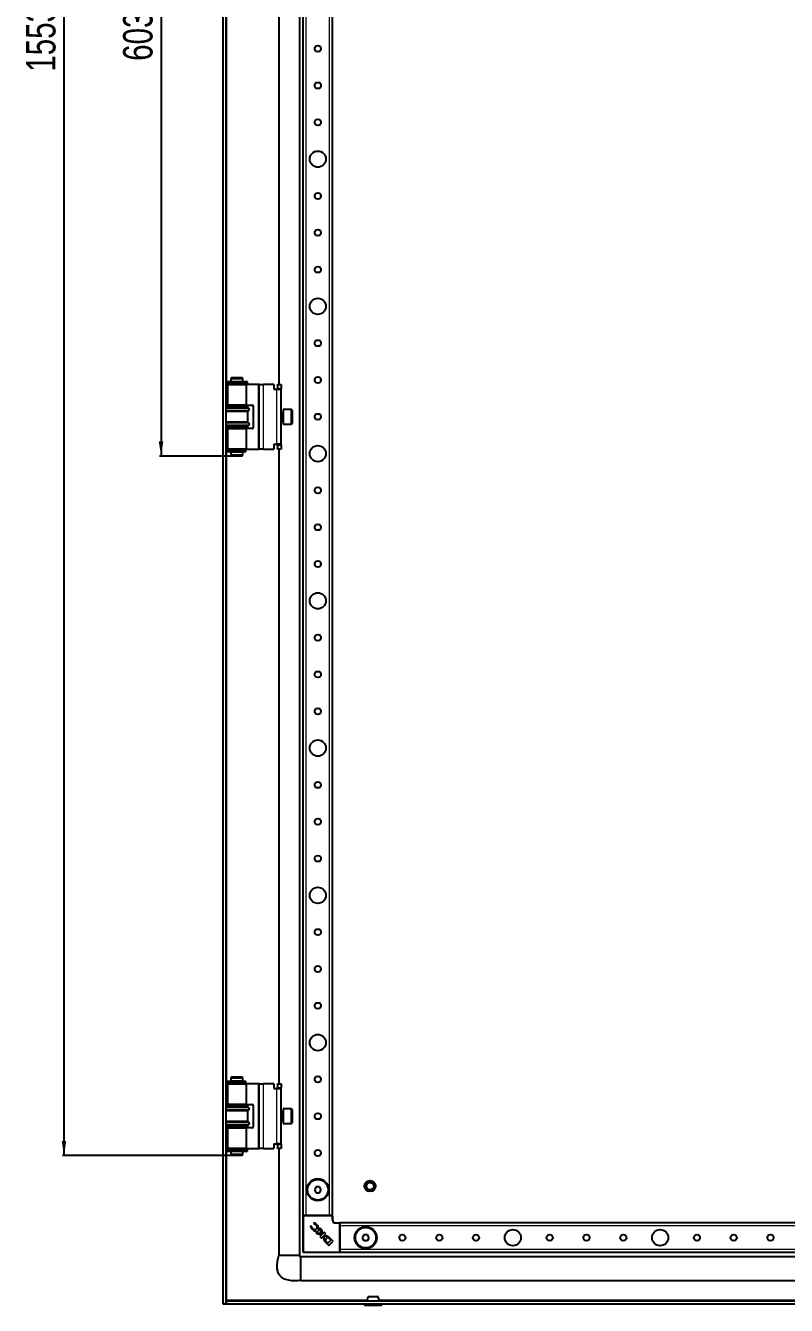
# Model space of a CAD drawing. Header units: millimetres. Extents: x -598 to 1638, y -1011 to 1043.
# Drawn here: x 578 to 1095, y -870 to -1 of the extents above; entities that cross this region are included whole.
import ezdxf

# ---------------------------------------------------------------- set-up
doc = ezdxf.new("R2010")
doc.units = ezdxf.units.MM
doc.layers.add('FORMAT', color=7, linetype='Continuous')
doc.styles.add('SLDTEXTSTYLE0', font='TXT', dxfattribs={"width": 0.75})
doc.dimstyles.new('SLDDIMSTYLE0', dxfattribs={"dimtxt": 20, "dimasz": 10, "dimexe": 0, "dimexo": 0.0625, "dimgap": 5, "dimtad": 2, "dimdec": 1, "dimrnd": 1e-09, "dimzin": 12, "dimdsep": 46, "dimtxsty": 'SLDTEXTSTYLE0', "dimsah": 1, "dimcen": 0.09, "dimadec": 0, "dimazin": 3, "dimtfac": 1, "dimtofl": 0, "dimtmove": 0, "dimatfit": 3, "dimfxl": 0, "dimfrac": 2, "dimtolj": 1, "dimtzin": 12, "dimarcsym": 0})

# ---------------------------------------------------------------- blocks, each defined once
blk = doc.blocks.new('_D_7')
at = {"layer": 'FORMAT'}
for p, q in [((718.31, 784.92), (603.31, 784.92)), ((604.31, 784.92), (604.31, -768.58)), ((718.31, -768.58), (603.31, -768.58))]:
    blk.add_line(p, q, dxfattribs=at)
for points in [[(604.31, 784.92), (602.77, 774.92), (605.85, 774.92)], [(604.31, -768.58), (605.85, -758.58), (602.77, -758.58)]]:
    blk.add_solid(points, dxfattribs=at)
at = {"layer": 'FORMAT', "insert": (578.53, -32.47), "char_height": 20, "attachment_point": 1, "rotation": 90, "style": 'SLDTEXTSTYLE0'}
blk.add_mtext('1553,5', dxfattribs=at)
blk = doc.blocks.new('_D_9')
at = {"layer": 'FORMAT'}
for p, q in [((718.31, 309.92), (669.24, 309.92)), ((670.24, 309.92), (670.24, -293.58)), ((718.31, -293.58), (669.24, -293.58))]:
    blk.add_line(p, q, dxfattribs=at)
for points in [[(670.24, 309.92), (668.7, 299.92), (671.77, 299.92)], [(670.24, -293.58), (671.77, -283.58), (668.7, -283.58)]]:
    blk.add_solid(points, dxfattribs=at)
at = {"layer": 'FORMAT', "insert": (644.45, -25.08), "char_height": 20, "attachment_point": 1, "rotation": 90, "style": 'SLDTEXTSTYLE0'}
blk.add_mtext('603,5', dxfattribs=at)

msp = doc.modelspace()

# ---------------------------------------------------------------- linework, layer by layer
at = {"color": 7, "linetype": 'Continuous', "lineweight": 25}
for p, q in [((712.24, 885.67), (712.24, -869.33)), ((714.24, 885.67), (714.24, -869.33)), ((764.24, 852.67), (764.24, -836.33)), ((766.74, -809.33), (766.74, 825.67)), ((786.74, -809.33), (786.74, 825.67)), ((750.24, 261.17), (750.24, -244.83)), ((714.59, -243.13), (714.59, -244.03)), ((728.89, -243.13), (714.59, -243.13)), ((718.32, -240.08), (717.74, -241.08)), ((717.74, -241.08), (717.74, -243.08)), ((725.74, -241.08), (717.74, -241.08)), ((717.74, -243.08), (725.74, -243.08)), ((718.24, -243.08), (718.24, -243.13)), ((718.32, -240.08), (725.16, -240.08)), ((725.74, -241.08), (725.16, -240.08)), ((725.24, -243.13), (725.24, -243.08)), ((725.74, -243.08), (725.74, -241.08)), ((728.89, -244.03), (728.89, -243.13)), ((728.89, -244.03), (714.59, -244.03)), ((715.29, -244.83), (715.29, -258.83)), ((715.29, -244.83), (728.19, -244.83)), ((717.74, -244.08), (717.74, -244.83)), ((717.74, -244.08), (725.74, -244.08)), ((718.24, -244.03), (718.24, -244.08)), ((725.24, -244.08), (725.24, -244.03)), ((725.74, -244.83), (725.74, -244.08)), ((728.19, -258.83), (728.19, -244.83)), ((736.29, -244.83), (728.19, -244.83)), ((736.79, -244.83), (736.29, -244.83)), ((736.79, -244.83), (739.79, -244.83)), ((736.79, -288.83), (736.79, -244.83)), ((746.79, -244.83), (739.79, -244.83)), ((746.79, -244.83), (746.79, -248.13)), ((746.79, -248.13), (748.79, -248.13)), ((748.79, -248.13), (751.79, -248.13)), ((749.29, -244.83), (751.79, -244.83)), ((749.29, -245.33), (749.29, -244.83)), ((749.29, -245.33), (749.29, -247.33)), ((749.29, -247.83), (749.29, -247.33)), ((751.79, -247.83), (749.29, -247.83)), ((749.29, -247.83), (749.29, -248.13)), ((751.79, -244.83), (751.79, -245.33)), ((751.79, -245.33), (751.79, -247.33)), ((751.79, -247.33), (751.79, -247.83)), ((751.79, -248.13), (751.79, -247.83)), ((751.79, -285.53), (751.79, -248.13)), ((714.24, -259.83), (729.24, -259.83)), ((729.24, -260.43), (714.24, -260.43)), ((728.19, -258.83), (715.29, -258.83)), ((717.74, -258.83), (717.74, -259.83)), ((725.74, -259.83), (725.74, -258.83)), ((728.19, -258.83), (732.29, -258.83)), ((729.24, -260.43), (729.24, -259.83)), ((729.94, -261.12), (729.24, -260.43)), ((732.79, -259.33), (732.79, -274.33)), ((729.24, -263.23), (714.24, -263.23)), ((729.24, -263.23), (729.94, -262.55)), ((729.24, -270.43), (729.24, -263.23)), ((753.04, -263.83), (751.79, -263.83)), ((758.69, -261.83), (753.29, -261.83)), ((753.29, -261.83), (753.29, -271.15)), ((759.29, -262.43), (759.29, -270.63)), ((729.24, -270.43), (714.24, -270.43)), ((729.24, -273.23), (714.24, -273.23)), ((714.24, -273.83), (729.24, -273.83)), ((715.29, -274.83), (715.29, -288.83)), ((715.29, -274.83), (728.19, -274.83)), ((717.74, -273.83), (717.74, -274.83)), ((725.74, -274.83), (725.74, -273.83)), ((728.19, -288.83), (728.19, -274.83)), ((732.29, -274.83), (728.19, -274.83)), ((729.94, -271.12), (729.24, -270.43)), ((729.24, -273.23), (729.94, -272.54)), ((729.24, -273.83), (729.24, -273.23)), ((751.79, -269.83), (753.04, -269.83)), ((753.29, -271.15), (753.29, -271.83)), ((753.29, -271.83), (758.69, -271.83)), ((759.29, -270.63), (759.29, -271.23)), ((746.79, -285.53), (748.79, -285.53)), ((746.79, -285.53), (746.79, -288.83)), ((751.79, -285.53), (748.79, -285.53)), ((749.29, -285.53), (749.29, -285.83)), ((749.29, -285.83), (751.79, -285.83)), ((749.29, -286.33), (749.29, -285.83)), ((749.29, -286.33), (749.29, -288.33)), ((751.79, -285.83), (751.79, -285.53)), ((751.79, -285.83), (751.79, -286.33)), ((751.79, -286.33), (751.79, -288.33)), ((714.59, -289.63), (714.59, -290.53)), ((727.48, -289.63), (714.59, -289.63)), ((727.48, -290.53), (714.59, -290.53)), ((728.19, -288.83), (715.29, -288.83)), ((717.74, -288.83), (717.74, -289.58)), ((717.74, -289.58), (725.74, -289.58)), ((717.74, -290.58), (717.74, -292.58)), ((717.74, -290.58), (725.74, -290.58)), ((717.74, -292.58), (718.32, -293.58)), ((717.74, -292.58), (722.5, -292.58)), ((718.24, -289.58), (718.24, -289.63)), ((718.24, -290.53), (718.24, -290.58)), ((722.39, -293.58), (718.32, -293.58)), ((725.16, -293.58), (722.39, -293.58)), ((722.5, -292.58), (725.74, -292.58)), ((725.16, -293.58), (725.74, -292.58)), ((725.24, -289.63), (725.24, -289.58)), ((725.24, -290.58), (725.24, -290.53)), ((725.74, -289.58), (725.74, -288.83)), ((725.74, -292.58), (725.74, -290.58)), ((727.57, -289.63), (727.48, -289.63)), ((727.57, -290.53), (727.48, -290.53)), ((727.57, -290.53), (727.57, -289.63)), ((727.78, -289.63), (727.57, -289.63)), ((727.78, -290.53), (727.57, -290.53)), ((727.78, -290.53), (727.78, -289.63)), ((728.19, -288.83), (736.29, -288.83)), ((736.29, -288.83), (736.79, -288.83)), ((739.79, -288.83), (736.79, -288.83)), ((739.79, -288.83), (746.79, -288.83)), ((749.29, -288.83), (749.29, -288.33)), ((751.79, -288.83), (749.29, -288.83)), ((750.24, -288.83), (750.24, -719.83)), ((751.79, -288.33), (751.79, -288.83)), ((714.59, -718.13), (714.59, -719.03)), ((714.59, -718.13), (727.48, -718.13)), ((714.59, -719.03), (727.48, -719.03)), ((715.29, -719.83), (715.29, -733.83)), ((715.29, -719.83), (728.19, -719.83)), ((718.32, -715.08), (717.74, -716.08)), ((717.74, -716.08), (717.74, -718.08)), ((725.74, -716.08), (717.74, -716.08)), ((722.5, -718.08), (717.74, -718.08)), ((717.74, -719.08), (717.74, -719.83)), ((722.5, -719.08), (717.74, -719.08)), ((718.24, -718.08), (718.24, -718.13)), ((718.24, -719.03), (718.24, -719.08)), ((718.32, -715.08), (725.16, -715.08)), ((725.74, -718.08), (722.5, -718.08)), ((725.74, -719.08), (722.5, -719.08)), ((725.74, -716.08), (725.16, -715.08)), ((725.24, -718.13), (725.24, -718.08)), ((725.24, -719.08), (725.24, -719.03)), ((725.74, -718.08), (725.74, -716.08)), ((725.74, -719.83), (725.74, -719.08)), ((727.48, -718.13), (727.57, -718.13)), ((727.48, -719.03), (727.57, -719.03)), ((727.57, -719.03), (727.57, -718.13)), ((727.57, -718.13), (727.78, -718.13)), ((727.57, -719.03), (727.78, -719.03)), ((727.78, -719.03), (727.78, -718.13)), ((728.19, -733.83), (728.19, -719.83)), ((736.29, -719.83), (728.19, -719.83)), ((736.79, -719.83), (736.29, -719.83)), ((736.79, -719.83), (739.79, -719.83)), ((736.79, -763.83), (736.79, -719.83)), ((746.79, -719.83), (739.79, -719.83)), ((746.79, -719.83), (746.79, -723.13)), ((749.29, -719.83), (751.79, -719.83)), ((749.29, -720.33), (749.29, -719.83)), ((749.29, -720.33), (749.29, -722.33)), ((751.79, -719.83), (751.79, -720.33)), ((751.79, -720.33), (751.79, -722.33)), ((746.79, -723.13), (748.79, -723.13)), ((748.79, -723.13), (751.79, -723.13)), ((749.29, -722.83), (749.29, -722.33)), ((751.79, -722.83), (749.29, -722.83)), ((749.29, -722.83), (749.29, -723.13)), ((751.79, -722.33), (751.79, -722.83)), ((751.79, -723.13), (751.79, -722.83)), ((751.79, -760.53), (751.79, -723.13)), ((714.24, -734.83), (729.24, -734.83)), ((729.24, -735.43), (714.24, -735.43)), ((729.24, -738.23), (714.24, -738.23)), ((728.19, -733.83), (715.29, -733.83)), ((717.74, -733.83), (717.74, -734.83)), ((725.74, -734.83), (725.74, -733.83)), ((728.19, -733.83), (732.29, -733.83)), ((729.24, -735.43), (729.24, -734.83)), ((729.94, -736.12), (729.24, -735.43)), ((729.24, -738.23), (729.94, -737.55)), ((729.24, -745.43), (729.24, -738.23)), ((732.79, -734.33), (732.79, -749.33)), ((758.69, -736.83), (753.29, -736.83)), ((753.29, -736.83), (753.29, -746.83)), ((759.29, -737.43), (759.29, -746.23)), ((729.24, -745.43), (714.24, -745.43)), ((729.94, -746.12), (729.24, -745.43)), ((753.04, -738.83), (751.79, -738.83)), ((751.79, -744.83), (753.04, -744.83)), ((753.29, -746.83), (758.69, -746.83)), ((729.24, -748.23), (714.24, -748.23)), ((714.24, -748.83), (729.24, -748.83)), ((715.29, -749.83), (715.29, -763.83)), ((715.29, -749.83), (728.19, -749.83)), ((717.74, -748.83), (717.74, -749.83)), ((725.74, -749.83), (725.74, -748.83)), ((728.19, -763.83), (728.19, -749.83)), ((732.29, -749.83), (728.19, -749.83)), ((729.24, -748.23), (729.94, -747.54)), ((729.24, -748.83), (729.24, -748.23)), ((714.59, -764.63), (714.59, -765.53)), ((714.59, -764.63), (728.89, -764.63)), ((728.19, -763.83), (715.29, -763.83)), ((717.74, -763.83), (717.74, -764.58)), ((722.5, -764.58), (717.74, -764.58)), ((718.24, -764.58), (718.24, -764.63)), ((725.74, -764.58), (722.5, -764.58)), ((725.24, -764.63), (725.24, -764.58)), ((725.74, -764.58), (725.74, -763.83)), ((728.19, -763.83), (736.29, -763.83)), ((728.89, -765.53), (728.89, -764.63)), ((736.29, -763.83), (736.79, -763.83)), ((739.79, -763.83), (736.79, -763.83)), ((739.79, -763.83), (746.79, -763.83)), ((746.79, -760.53), (748.79, -760.53)), ((746.79, -760.53), (746.79, -763.83)), ((751.79, -760.53), (748.79, -760.53)), ((749.29, -760.53), (749.29, -760.83)), ((749.29, -760.83), (751.79, -760.83)), ((749.29, -761.33), (749.29, -760.83)), ((749.29, -761.33), (749.29, -763.33)), ((749.29, -763.83), (749.29, -763.33)), ((751.79, -763.83), (749.29, -763.83)), ((750.24, -763.83), (750.24, -836.33)), ((751.79, -760.83), (751.79, -760.53)), ((751.79, -760.83), (751.79, -761.33)), ((751.79, -761.33), (751.79, -763.33)), ((751.79, -763.33), (751.79, -763.83)), ((714.59, -765.53), (728.89, -765.53)), ((717.74, -765.58), (717.74, -767.58)), ((722.5, -765.58), (717.74, -765.58)), ((717.74, -767.58), (718.32, -768.58)), ((717.74, -767.58), (722.5, -767.58)), ((718.24, -765.53), (718.24, -765.58)), ((722.39, -768.58), (718.32, -768.58)), ((725.16, -768.58), (722.39, -768.58)), ((725.74, -765.58), (722.5, -765.58)), ((722.5, -767.58), (725.74, -767.58)), ((725.16, -768.58), (725.74, -767.58)), ((725.24, -765.58), (725.24, -765.53)), ((725.74, -767.58), (725.74, -765.58)), ((775.59, -789.83), (774.43, -791.83)), ((777.9, -789.83), (775.59, -789.83)), ((779.05, -791.83), (777.9, -789.83)), ((774.43, -791.83), (775.59, -793.83)), ((775.59, -793.83), (777.9, -793.83)), ((777.9, -793.83), (779.05, -791.83)), ((767.04, -809.33), (766.74, -809.33)), ((766.74, -834.03), (766.74, -809.63)), ((767.04, -809.33), (767.69, -809.33)), ((768.74, -809.33), (767.69, -809.33)), ((784.74, -809.33), (768.74, -809.33)), ((772.29, -816.39), (771.6, -816.73)), ((772.42, -816.53), (772.29, -816.39)), ((774.37, -814.33), (773.86, -814.58)), ((773.86, -814.58), (773.97, -814.69)), ((785.79, -809.33), (784.74, -809.33)), ((785.79, -809.33), (786.44, -809.33)), ((786.74, -809.33), (786.44, -809.33)), ((786.74, -809.63), (786.74, -812.33)), ((788.74, -814.33), (791.44, -814.33)), ((1371.74, -814.33), (791.74, -814.33)), ((791.74, -814.33), (791.74, -814.63)), ((791.74, -814.63), (791.74, -815.28)), ((791.74, -815.28), (791.74, -816.33)), ((791.74, -816.33), (791.74, -832.33)), ((775.41, -820.96), (776.21, -821.76)), ((778.51, -821.43), (775.41, -820.96)), ((776.21, -821.76), (779.47, -822.24)), ((779.47, -822.24), (778.08, -823.63)), ((778.08, -823.63), (779.13, -824.68)), ((778.33, -817.96), (778.51, -821.43)), ((779.61, -819.25), (778.33, -817.96)), ((779.13, -824.68), (782.09, -821.72)), ((779.79, -821.91), (779.61, -819.25)), ((781.03, -820.66), (779.79, -821.91)), ((782.09, -821.72), (781.03, -820.66)), ((785.61, -825.98), (784.93, -825.32)), ((785.2, -824.84), (785.19, -824.82)), ((787.09, -826.72), (785.2, -824.84)), ((808.09, -822.33), (806.93, -824.33)), ((806.93, -824.33), (808.09, -826.33)), ((810.4, -822.33), (808.09, -822.33)), ((811.55, -824.33), (810.4, -822.33)), ((810.4, -826.33), (811.55, -824.33)), ((791.44, -834.33), (767.04, -834.33)), ((782.14, -827.69), (784.13, -829.68)), ((782.69, -827.44), (783.43, -828.16)), ((783.43, -828.16), (785.61, -825.98)), ((784.13, -829.68), (787.09, -826.72)), ((791.74, -832.33), (791.74, -833.38)), ((791.74, -833.38), (791.74, -834.03)), ((791.74, -834.03), (791.74, -834.33)), ((1371.74, -834.33), (791.74, -834.33)), ((808.09, -826.33), (810.4, -826.33)), ((1371.74, -837.33), (765.24, -837.33)), ((765.24, -853.33), (1453.24, -853.33)), ((714.54, -867.33), (1503.94, -867.33)), ((714.54, -867.33), (714.54, -869.33)), ((714.64, -867.33), (714.84, -866.73)), ((712.24, -869.33), (714.24, -869.33)), ((714.54, -869.33), (1503.94, -869.33)), ((808.49, -869.33), (808.49, -870.08)), ((811.23, -870.33), (808.74, -870.33)), ((819.74, -870.33), (811.23, -870.33)), ((819.99, -870.08), (819.99, -869.33))]:
    msp.add_line(p, q, dxfattribs=at)
at = {"color": 8, "linetype": 'Continuous', "lineweight": 18}
for p, q in [((768.74, -809.33), (768.74, 825.67)), ((784.74, -809.33), (784.74, 825.67)), ((714.84, -243.13), (714.84, 259.47)), ((714.84, -259.83), (714.84, -244.03)), ((736.29, -244.83), (736.29, -288.83)), ((739.79, -288.83), (739.79, -244.83)), ((748.79, -285.53), (748.79, -248.13)), ((751.79, -245.33), (749.29, -245.33)), ((749.29, -247.33), (751.79, -247.33)), ((729.94, -261.12), (714.24, -261.12)), ((729.94, -262.55), (714.24, -262.55)), ((753.04, -269.83), (753.04, -263.83)), ((758.69, -271.15), (758.69, -261.83)), ((729.94, -271.12), (714.24, -271.12)), ((729.94, -272.54), (714.24, -272.54)), ((714.84, -289.63), (714.84, -273.83)), ((758.69, -271.83), (758.69, -271.15)), ((751.79, -286.33), (749.29, -286.33)), ((714.84, -718.13), (714.84, -290.53)), ((727.48, -290.53), (727.48, -289.63)), ((749.29, -288.33), (751.79, -288.33)), ((714.84, -734.83), (714.84, -719.03)), ((727.48, -718.13), (727.48, -719.03)), ((736.29, -719.83), (736.29, -763.83)), ((739.79, -763.83), (739.79, -719.83)), ((751.79, -720.33), (749.29, -720.33)), ((748.79, -760.53), (748.79, -723.13)), ((749.29, -722.33), (751.79, -722.33)), ((729.94, -736.12), (714.24, -736.12)), ((729.94, -737.55), (714.24, -737.55)), ((758.69, -746.83), (758.69, -736.83)), ((729.94, -746.12), (714.24, -746.12)), ((753.04, -739.24), (753.04, -738.83)), ((753.04, -744.83), (753.04, -739.24)), ((729.94, -747.54), (714.24, -747.54)), ((714.84, -764.63), (714.84, -748.83)), ((751.79, -761.33), (749.29, -761.33)), ((749.29, -763.33), (751.79, -763.33)), ((714.84, -866.73), (714.84, -765.53)), ((766.74, -809.63), (767.04, -809.63)), ((767.04, -809.33), (767.04, -809.63)), ((767.04, -809.63), (767.04, -834.03)), ((786.44, -809.63), (767.04, -809.63)), ((786.44, -809.33), (786.44, -809.63)), ((786.44, -812.33), (786.44, -809.63)), ((786.44, -809.63), (786.74, -809.63)), ((786.74, -812.33), (786.44, -812.33)), ((788.74, -814.33), (788.74, -814.63)), ((791.44, -814.63), (788.74, -814.63)), ((791.44, -814.33), (791.44, -814.63)), ((791.44, -834.03), (791.44, -814.63)), ((791.44, -814.63), (791.74, -814.63)), ((1371.74, -816.33), (791.74, -816.33)), ((767.04, -834.03), (766.74, -834.03)), ((767.04, -834.03), (791.44, -834.03)), ((767.04, -834.03), (767.04, -834.33)), ((791.44, -834.03), (791.44, -834.33)), ((791.44, -834.03), (791.74, -834.03)), ((1371.74, -832.33), (791.74, -832.33)), ((810.27, -866.73), (714.84, -866.73)), ((1400.27, -866.73), (818.21, -866.73)), ((808.49, -870.08), (811.1, -870.08)), ((811.1, -870.08), (819.99, -870.08))]:
    msp.add_line(p, q, dxfattribs=at)
at = {"color": 7, "linetype": 'Continuous', "lineweight": 25}
for centre, radius in [((776.74, -16.83), 2.1), ((776.74, -41.83), 2.1), ((776.74, -66.83), 2.1), ((776.74, -91.83), 5.5), ((776.74, -116.83), 2.1), ((776.74, -141.83), 2.1), ((776.74, -166.83), 2.1), ((776.74, -191.83), 5.5), ((776.74, -216.83), 2.1), ((776.74, -241.83), 2.1), ((776.74, -266.83), 2.1), ((776.74, -291.83), 5.5), ((776.74, -316.83), 2.1), ((776.74, -341.83), 2.1), ((776.74, -366.83), 2.1), ((776.74, -391.83), 5.5), ((776.74, -416.83), 2.1), ((776.74, -441.83), 2.1), ((776.74, -466.83), 2.1), ((776.74, -491.83), 5.5), ((776.74, -516.83), 2.1), ((776.74, -541.83), 2.1), ((776.74, -566.83), 2.1), ((776.74, -591.83), 5.5), ((776.74, -616.83), 2.1), ((776.74, -641.83), 2.1), ((776.74, -666.83), 2.1), ((776.74, -691.83), 5.5), ((776.74, -716.83), 2.1), ((776.74, -741.83), 2.1), ((776.74, -766.83), 2.1), ((776.74, -791.83), 7.5), ((776.74, -791.83), 7), ((812.24, -789.33), 3.75), ((812.24, -789.33), 3), ((812.24, -789.33), 2.5), ((809.24, -824.33), 7.5), ((809.24, -824.33), 7), ((834.24, -824.33), 2.1), ((859.24, -824.33), 2.1), ((884.24, -824.33), 2.1), ((909.24, -824.33), 5.5), ((934.24, -824.33), 2.1), ((959.24, -824.33), 2.1), ((984.24, -824.33), 2.1), ((1009.24, -824.33), 5.5), ((1034.24, -824.33), 2.1), ((1059.24, -824.33), 2.1), ((1084.24, -824.33), 2.1)]:
    msp.add_circle(centre, radius, dxfattribs=at)
for centre, radius, start, end in [((732.29, -259.33), 0.5, 0, 90), ((729.24, -261.83), 1, 314.427, 45.573), ((753.04, -263.58), 0.25, 270, 360), ((758.69, -262.43), 0.6, 0, 90), ((729.24, -271.83), 1, 314.427, 45.573), ((732.29, -274.33), 0.5, 270, 0), ((753.04, -270.08), 0.25, 0, 90), ((758.69, -271.23), 0.6, 270, 360), ((729.24, -736.83), 1, 314.427, 45.573), ((732.29, -734.33), 0.5, 0, 90), ((753.04, -738.58), 0.25, 270, 360), ((758.69, -737.43), 0.6, 0, 90), ((729.24, -746.83), 1, 314.427, 45.573), ((753.04, -745.08), 0.25, 0, 90), ((758.69, -746.23), 0.6, 270, 360), ((732.29, -749.33), 0.5, 270, 0), ((767.04, -809.63), 0.3, 90, 180), ((774.34, -817.26), 1.94, 323.30966, 52.34638), ((786.44, -809.63), 0.3, 0, 90), ((788.74, -812.33), 2, 180, 270), ((791.44, -814.63), 0.3, 0, 90), ((774.74, -816.82), 1.97, 218.45405, 305.887), ((767.04, -834.03), 0.3, 180, 270), ((785.35, -824.03), 4.87, 200.34448, 228.77765), ((787.16, -823.26), 6.12, 216.98881, 223.07444), ((791.44, -834.03), 0.3, 270, 0), ((811.13, -864.83), 0.5, 89.96367, 164.83397), ((817.35, -864.83), 0.5, 15.24646, 90.04596), ((808.74, -870.08), 0.25, 180, 270), ((819.74, -870.08), 0.25, 270, 0)]:
    msp.add_arc(centre, radius, start, end, dxfattribs=at)
at = {"color": 8, "linetype": 'Continuous', "lineweight": 18}
msp.add_arc((788.74, -812.33), 2.3, 180, 270, dxfattribs=at)
at = {"color": 7, "linetype": 'Continuous', "lineweight": 25}
for points, knots in [([(771.6, -816.73), (771.78, -817.07), (772.12, -817.7), (772.61, -818.22), (772.83, -818.46)], [0, 0, 0, 0, 0.5368, 1, 1, 1, 1]), ([(773.19, -818.05), (772.98, -817.79), (772.6, -817.34), (772.48, -816.77), (772.42, -816.53)], [0, 0, 0, 0, 0.579608, 1, 1, 1, 1]), ([(773.97, -814.69), (774.28, -814.83), (774.85, -815.1), (775.31, -815.53), (775.52, -815.72)], [0, 0, 0, 0, 0.547643, 1, 1, 1, 1]), ([(775.88, -815.44), (775.61, -815.19), (775.15, -814.76), (774.6, -814.46), (774.37, -814.33)], [0, 0, 0, 0, 0.577653, 1, 1, 1, 1]), ([(777, -819.67), (777.14, -819.5), (777.42, -819.17), (777.59, -818.47), (777.46, -817.6), (776.89, -816.52), (776.25, -815.83), (775.88, -815.44)], [0, 0, 0, 0, 0.130532, 0.266031, 0.423997, 0.666819, 1, 1, 1, 1]), ([(772.83, -818.46), (773.21, -818.79), (773.9, -819.41), (775.07, -819.96), (776.01, -820.1), (776.66, -819.94), (776.89, -819.76), (777, -819.67)], [0, 0, 0, 0, 0.315674, 0.58952, 0.813199, 0.909026, 1, 1, 1, 1]), ([(783.86, -823.68), (783.65, -823.57), (783.26, -823.37), (782.63, -823.25), (782.04, -823.29), (781.5, -823.49), (781.07, -823.85), (780.77, -824.36), (780.66, -825.02), (780.74, -825.48), (780.79, -825.72)], [0, 0, 0, 0, 0.138091, 0.265455, 0.384013, 0.496103, 0.605759, 0.71979, 0.847662, 1, 1, 1, 1]), ([(782.36, -824.95), (782.27, -825.05), (782.1, -825.22), (781.92, -825.5), (781.83, -825.77), (781.83, -826.1), (781.98, -826.5), (782.17, -826.78), (782.27, -826.94)], [0, 0, 0, 0, 0.176808, 0.319231, 0.43938, 0.552395, 0.749205, 1, 1, 1, 1]), ([(784.93, -825.32), (784.73, -825.13), (784.37, -824.78), (783.83, -824.46), (783.38, -824.39), (783.04, -824.46), (782.68, -824.65), (782.47, -824.85), (782.36, -824.95)], [0, 0, 0, 0, 0.274676, 0.503042, 0.607381, 0.716579, 0.843412, 1, 1, 1, 1]), ([(784.7, -824.36), (784.55, -824.22), (784.28, -823.98), (783.99, -823.77), (783.86, -823.68)], [0, 0, 0, 0, 0.55183, 1, 1, 1, 1]), ([(785.19, -824.82), (785.11, -824.74), (784.95, -824.59), (784.78, -824.44), (784.7, -824.36)], [0, 0, 0, 0, 0.486421, 1, 1, 1, 1]), ([(765.24, -853.33), (763.51, -853.5), (760.37, -853.8), (756.05, -853.29), (752.61, -851.86), (750.4, -849.54), (749.32, -846.78), (749, -843.73), (749.29, -840.17), (749.91, -837.68), (750.24, -836.33)], [0, 0, 0, 0, 0.176713, 0.320911, 0.440308, 0.54837, 0.6374, 0.738878, 0.858543, 1, 1, 1, 1]), ([(764.13, -836.33), (764.1, -836.33), (764.01, -836.33), (763.56, -836.33), (763.26, -836.33)], [0, 0, 0, 0, 0.350861, 1, 1, 1, 1]), ([(765.24, -837.49), (765.14, -837.48), (765, -837.46), (764.85, -837.39), (764.76, -837.34), (764.71, -837.27), (764.67, -837.2), (764.64, -837.13), (764.57, -836.95), (764.4, -836.87), (764.25, -836.64), (764.22, -836.44), (764.2, -836.33)], [0, 0, 0, 0, 0.146823, 0.202041, 0.247643, 0.28691, 0.323569, 0.360785, 0.40083, 0.628513, 0.79432, 1, 1, 1, 1]), ([(764.24, -836.33), (764.39, -836.56), (764.66, -836.96), (765.06, -837.22), (765.24, -837.33)], [0, 0, 0, 0, 0.5615605, 1, 1, 1, 1]), ([(765.24, -853.33), (765.24, -853.21), (765.24, -852.97), (765.24, -851.12), (765.24, -848.48), (765.24, -845.33), (765.24, -842.18), (765.24, -839.57), (765.24, -837.94), (765.24, -837.72), (765.24, -837.65)], [0, 0, 0, 0, 0.133856, 0.267712, 0.401568, 0.535424, 0.66928, 0.803137, 0.936993, 1, 1, 1, 1]), ([(714.24, -869.33), (714.27, -868.9), (714.3, -868.34), (714.5, -867.78), (714.54, -867.65)], [0, 0, 0, 0, 0.773459, 1, 1, 1, 1]), ([(714.84, -866.73), (714.79, -866.89), (714.74, -867.04), (714.64, -867.27), (714.59, -867.33), (714.54, -867.33)], [0, 0, 0, 0, 0.5, 0.5, 1, 1, 1, 1]), ([(810.65, -864.68), (810.46, -865.42), (810.24, -866.28), (810.22, -867.2), (810.22, -867.33)], [0, 0, 0, 0, 0.85815, 1, 1, 1, 1]), ([(811.17, -864.33), (811.16, -864.33), (811.11, -864.33), (811.39, -864.33), (811.91, -864.33), (812.63, -864.33), (813.48, -864.33), (814.55, -864.33), (815.57, -864.33), (816.46, -864.33), (817.07, -864.33), (817.36, -864.33), (817.32, -864.33), (817.31, -864.33)], [0, 0, 0, 0, 0.03384, 0.141254, 0.248698, 0.315774, 0.423314, 0.530846, 0.63821, 0.745706, 0.853372, 0.960917, 1, 1, 1, 1]), ([(818.26, -867.33), (818.26, -867.2), (818.24, -866.28), (818.02, -865.42), (817.83, -864.68)], [0, 0, 0, 0, 0.1418495, 1, 1, 1, 1])]:
    msp.add_open_spline(points, degree=3, knots=knots, dxfattribs=at)
for points in [[(751.22, -836.33), (750.94, -836.33), (750.37, -836.33), (750.28, -836.33), (750.24, -836.33)], [(753.67, -836.33), (753.19, -836.33), (752.21, -836.33), (751.55, -836.33), (751.22, -836.33)], [(757.24, -836.33), (756.61, -836.33), (755.36, -836.33), (754.23, -836.33), (753.67, -836.33)], [(760.81, -836.33), (760.25, -836.33), (759.12, -836.33), (757.87, -836.33), (757.24, -836.33)], [(763.26, -836.33), (762.93, -836.33), (762.27, -836.33), (761.3, -836.33), (760.81, -836.33)]]:
    msp.add_open_spline(points, degree=3, dxfattribs=at)
at = {"color": 8, "linetype": 'Continuous', "lineweight": 18}
msp.add_open_spline([(817.79, -864.71), (817.8, -864.71), (817.85, -864.71), (817.51, -864.71), (816.8, -864.71), (815.78, -864.71), (814.59, -864.71), (813.37, -864.71), (812.38, -864.71), (811.55, -864.71), (810.95, -864.71), (810.62, -864.71), (810.68, -864.71), (810.69, -864.71)], degree=3, knots=[0, 0, 0, 0, 0.038891, 0.14638, 0.253973, 0.361383, 0.468681, 0.576165, 0.683665, 0.750707, 0.858068, 0.965424, 1, 1, 1, 1], dxfattribs=at)

# ---------------------------------------------------------------- dimensions: what is measured, and where the dimension line sits
at = {"layer": 'FORMAT'}
for base, p1, p2, picture, middle in [((604.31, -768.58), (718.32, 784.92), (718.32, -768.58), '_D_7', (604.31, 8.17)), ((670.24, -293.58), (718.32, 309.92), (718.32, -293.58), '_D_9', (670.24, 8.17))]:
    dim = msp.add_linear_dim(base=base, p1=p1, p2=p2, angle=90, dimstyle='SLDDIMSTYLE0', dxfattribs=at)
    dim.commit()
    dim.dimension.update_dxf_attribs({"geometry": picture, "text_midpoint": middle, "dimtype": 160})

doc.saveas('drawing.dxf')
